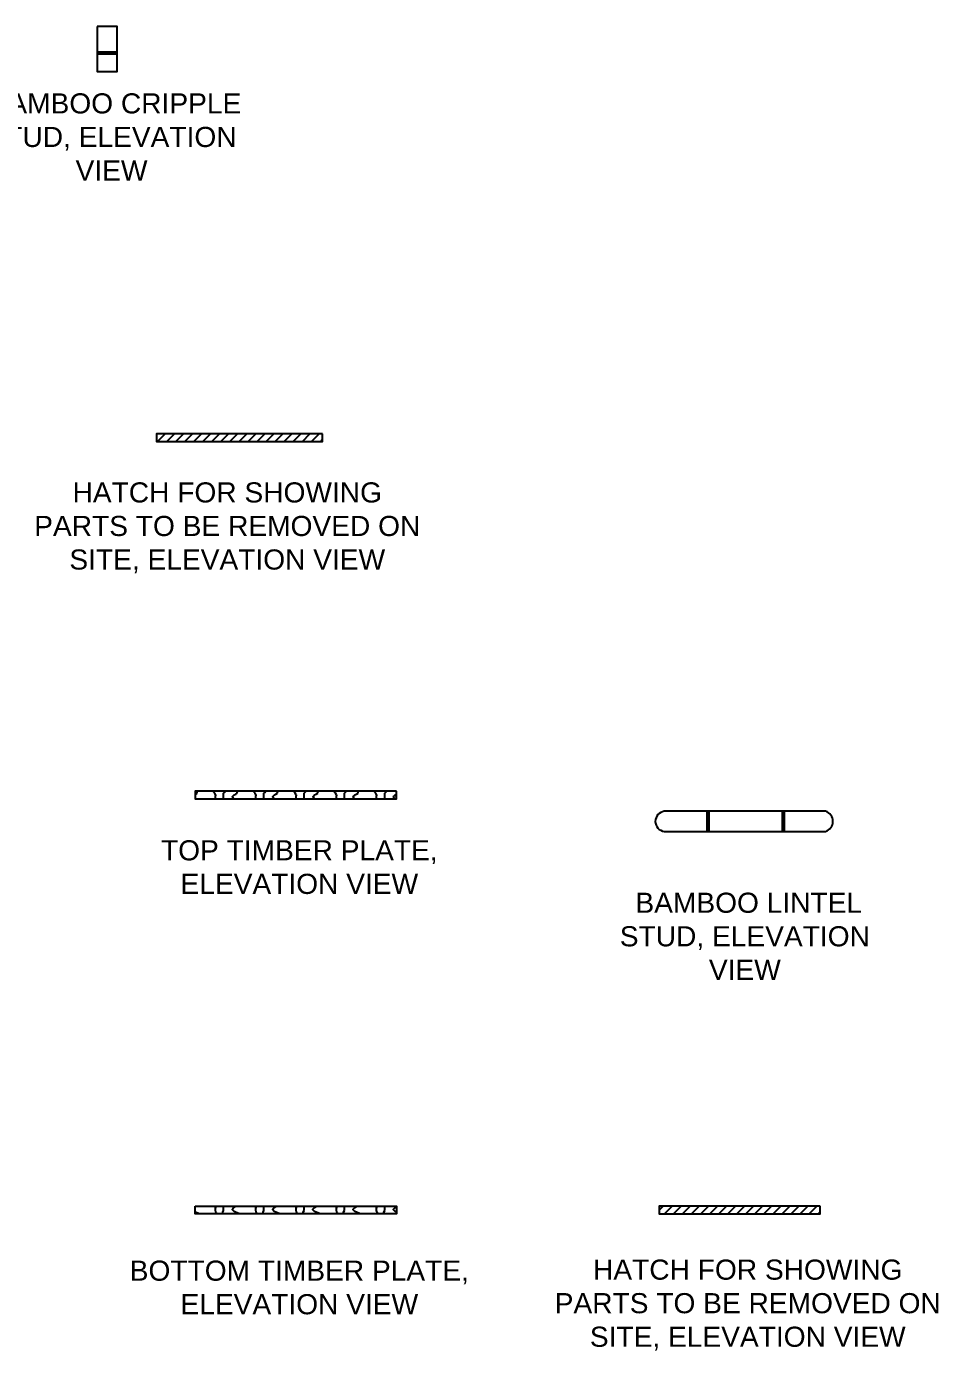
# Model space of a CAD drawing. Extents: x 6298 to 37851, y 8111 to 44134.
# Drawn here: x 14022 to 18550, y 16694 to 23273 of the extents above; entities that cross this region are included whole.
import ezdxf

# ---------------------------------------------------------------- set-up
doc = ezdxf.new("R2010")
doc.units = 0
doc.header["$MEASUREMENT"] = 0
for name, color, linetype in [('0-S1', 1, 'Continuous'), ('A-DIMENSIONS', 30, 'Continuous'), ('A-Hatch', 8, 'Continuous'), ('AR-Bamboo Stud', 2, 'Continuous'), ('AR-Timber Plate', 3, 'Continuous')]:
    doc.layers.add(name, color=color, linetype=linetype)
doc.styles.get("Standard").update_dxf_attribs({"font": 'arial.ttf'})

msp = doc.modelspace()

# ---------------------------------------------------------------- hatches: boundary and pattern name
at = {"layer": '0-S1'}
h = msp.add_hatch(dxfattribs=at)
h.set_pattern_fill('ANSI31', color=256, scale=10)
h.set_pattern_definition([(45, (1655.877, 56328.147), (-22.45064, 22.45064), [])])
h.paths.add_polyline_path([(15492.1, 21249.4), (14667.7, 21249.4), (14667.7, 21211.4), (15492.1, 21211.4)])
h = msp.add_hatch(dxfattribs=at)
h.set_pattern_fill('ANSI31', color=256, scale=10)
h.set_pattern_definition([(45, (3576.08, 33125.193), (-22.45064, 22.45064), [])])
h.paths.add_polyline_path([(17963.5, 17411.6), (17163.5, 17411.6), (17163.5, 17373.6), (17963.5, 17373.6)])
at = {"layer": 'A-Hatch'}
h = msp.add_hatch(dxfattribs=at)
h.set_pattern_fill('HWOD20E1', color=8, scale=4, pattern_type=2)
h.set_pattern_definition([(14.03624, (-166719.42, -30897), (2e-07, 200), [32.98484, -791.6363]), (14.03624, (-166519.42, -30897), (2e-07, 200), [32.98484, -791.6363]), (14.03624, (-166319.42, -30897), (2e-07, 200), [32.98484, -791.6363]), (14.03624, (-166119.42, -30897), (2e-07, 200), [32.98484, -791.6363]), (18.43495, (-166687.42, -30889), (3e-07, 200), [37.9473, -594.5082]), (18.43495, (-166487.42, -30889), (3e-07, 200), [37.9473, -594.5082]), (18.43495, (-166287.42, -30889), (3e-07, 200), [37.9473, -594.5082]), (21.80141, (-166651.42, -30877), (-5e-06, 200), [21.5407, -1055.4923]), (21.80141, (-166451.42, -30877), (-5e-06, 200), [21.5407, -1055.4923]), (21.80141, (-166251.42, -30877), (-5e-06, 200), [21.5407, -1055.4923]), (21.80141, (-166051.42, -30877), (-5e-06, 200), [21.5407, -1055.4923]), (21.80141, (-165851.42, -30877), (-5e-06, 200), [21.5407, -1055.4923]), (63.43495, (-166631.42, -30869.01), (-3e-06, 199.999995), [8.94427, -438.26932]), (90, (-166627.42, -30861), (-200, 1e-14), [8, -192]), (153.43495, (-166627.42, -30853), (1e-05, 200), [8.94427, -438.2693]), (153.43495, (-166427.42, -30853), (1e-05, 200), [8.94427, -438.2693]), (90, (-166635.42, -30849), (-200, 1e-14), [8, -192]), (45, (-166635.42, -30841.01), (1e-14, 200), [5.65685, -277.18585]), (45, (-166631.42, -30837.01), (1e-14, 200), [5.65685, -277.18585]), (90, (-166627.42, -30833), (-200, 1e-14), [4, -196]), (146.30994, (-166627.42, -30829), (-1e-05, 200), [14.4222, -706.68805]), (146.30994, (-166427.42, -30829), (-1e-05, 200), [14.4222, -706.68805]), (146.30994, (-166227.42, -30829), (-1e-05, 200), [14.4222, -706.68805]), (168.69008, (-166639.42, -30821), (-2e-05, 200), [20.3961, -999.4078]), (168.69008, (-166439.42, -30821), (-2e-05, 200), [20.3961, -999.4078]), (168.69008, (-166239.42, -30821), (-2e-05, 200), [20.3961, -999.4078]), (168.69008, (-166039.42, -30821), (-2e-05, 200), [20.3961, -999.4078]), (168.69008, (-165839.42, -30821), (-2e-05, 200), [20.3961, -999.4078]), (171.86989, (-166659.42, -30817), (2e-05, 200), [28.2843, -1385.9293]), (171.86989, (-166459.42, -30817), (2e-05, 200), [28.2843, -1385.9293]), (171.86989, (-166259.42, -30817), (2e-05, 200), [28.2843, -1385.9293]), (171.86989, (-166059.42, -30817), (2e-05, 200), [28.2843, -1385.9293]), (171.86989, (-165859.42, -30817), (2e-05, 200), [28.2843, -1385.9293]), (171.86989, (-165659.42, -30817), (2e-05, 200), [28.2843, -1385.9293]), (171.86989, (-165459.42, -30817), (2e-05, 200), [28.2843, -1385.9293]), (172.87498, (-166687.42, -30813), (-2e-06, 200), [32.249, -1580.2025]), (172.87498, (-166487.42, -30813), (-2e-06, 200), [32.249, -1580.2025]), (172.87498, (-166287.42, -30813), (-2e-06, 200), [32.249, -1580.2025]), (172.87498, (-166087.42, -30813), (-2e-06, 200), [32.249, -1580.2025]), (172.87498, (-165887.42, -30813), (-2e-06, 200), [32.249, -1580.2025]), (172.87498, (-165687.42, -30813), (-2e-06, 200), [32.249, -1580.2025]), (172.87498, (-165487.42, -30813), (-2e-06, 200), [32.249, -1580.2025]), (172.87498, (-165287.42, -30813), (-2e-06, 200), [32.249, -1580.2025]), (20.85446, (-166719.42, -30925), (-1e-06, 200), [89.889, -4404.5522]), (20.85446, (-166519.42, -30925), (-1e-06, 200), [89.889, -4404.5522]), (20.85446, (-166319.42, -30925), (-1e-06, 200), [89.889, -4404.5522]), (20.85446, (-166119.42, -30925), (-1e-06, 200), [89.889, -4404.5522]), (20.85446, (-165919.42, -30925), (-1e-06, 200), [89.889, -4404.5522]), (20.85446, (-165719.42, -30925), (-1e-06, 200), [89.889, -4404.5522]), (20.85446, (-165519.42, -30925), (-1e-06, 200), [89.889, -4404.5522]), (20.85446, (-165319.42, -30925), (-1e-06, 200), [89.889, -4404.5522]), (20.85446, (-165119.42, -30925), (-1e-06, 200), [89.889, -4404.5522]), (20.85446, (-164919.42, -30925), (-1e-06, 200), [89.889, -4404.5522]), (20.85446, (-164719.42, -30925), (-1e-06, 200), [89.889, -4404.5522]), (20.85446, (-164519.42, -30925), (-1e-06, 200), [89.889, -4404.5522]), (20.85446, (-164319.42, -30925), (-1e-06, 200), [89.889, -4404.5522]), (20.85446, (-164119.42, -30925), (-1e-06, 200), [89.889, -4404.5522]), (20.85446, (-163919.42, -30925), (-1e-06, 200), [89.889, -4404.5522]), (20.85446, (-163719.42, -30925), (-1e-06, 200), [89.889, -4404.5522]), (20.85446, (-163519.42, -30925), (-1e-06, 200), [89.889, -4404.5522]), (20.85446, (-163319.42, -30925), (-1e-06, 200), [89.889, -4404.5522]), (20.85446, (-163119.42, -30925), (-1e-06, 200), [89.889, -4404.5522]), (20.85446, (-162919.42, -30925), (-1e-06, 200), [89.889, -4404.5522]), (20.85446, (-162719.42, -30925), (-1e-06, 200), [89.889, -4404.5522]), (23.96249, (-166635.42, -30893), (-7e-06, 200), [39.3954, -1930.3761]), (23.96249, (-166435.42, -30893), (-7e-06, 200), [39.3954, -1930.3761]), (23.96249, (-166235.42, -30893), (-7e-06, 200), [39.3954, -1930.3761]), (23.96249, (-166035.42, -30893), (-7e-06, 200), [39.3954, -1930.3761]), (23.96249, (-165835.42, -30893), (-7e-06, 200), [39.3954, -1930.3761]), (23.96249, (-165635.42, -30893), (-7e-06, 200), [39.3954, -1930.3761]), (23.96249, (-165435.42, -30893), (-7e-06, 200), [39.3954, -1930.3761]), (23.96249, (-165235.42, -30893), (-7e-06, 200), [39.3954, -1930.3761]), (23.96249, (-165035.42, -30893), (-7e-06, 200), [39.3954, -1930.3761]), (63.43495, (-166599.42, -30877.01), (-3e-06, 199.999995), [8.94427, -438.26932]), (108.43495, (-166595.417, -30869.01), (-9e-06, 200.000005), [12.64911, -619.8064]), (108.43495, (-166599.417, -30857.01), (-9e-06, 200.000005), [12.64911, -619.8064]), (45, (-166603.42, -30845.01), (1e-14, 200), [16.97056, -265.87216]), (71.56505, (-166591.417, -30833.01), (6e-06, 200.000006), [12.64911, -619.8064]), (135, (-166587.42, -30821.01), (1e-14, 200), [11.3137, -271.529]), (143.1301, (-166595.42, -30813), (-5e-07, 200), [20, -980]), (143.1301, (-166395.42, -30813), (-5e-07, 200), [20, -980]), (143.1301, (-166195.42, -30813), (-5e-07, 200), [20, -980]), (143.1301, (-165995.42, -30813), (-5e-07, 200), [20, -980]), (170.53767, (-166611.42, -30801), (2e-05, 200), [24.331, -1192.2214]), (170.53767, (-166411.42, -30801), (2e-05, 200), [24.331, -1192.2214]), (170.53767, (-166211.42, -30801), (2e-05, 200), [24.331, -1192.2214]), (170.53767, (-166011.42, -30801), (2e-05, 200), [24.331, -1192.2214]), (170.53767, (-165811.42, -30801), (2e-05, 200), [24.331, -1192.2214]), (170.53767, (-165611.42, -30801), (2e-05, 200), [24.331, -1192.2214]), (161.56505, (-166635.42, -30797), (1e-05, 200), [37.9473, -594.5082]), (161.56505, (-166435.42, -30797), (1e-05, 200), [37.9473, -594.5082]), (161.56505, (-166235.42, -30797), (1e-05, 200), [37.9473, -594.5082]), (170.53767, (-166671.42, -30785), (2e-05, 200), [48.6621, -1167.8904]), (170.53767, (-166471.42, -30785), (2e-05, 200), [48.6621, -1167.8904]), (170.53767, (-166271.42, -30785), (2e-05, 200), [48.6621, -1167.8904]), (170.53767, (-166071.42, -30785), (2e-05, 200), [48.6621, -1167.8904]), (170.53767, (-165871.42, -30785), (2e-05, 200), [48.6621, -1167.8904]), (170.53767, (-165671.42, -30785), (2e-05, 200), [48.6621, -1167.8904]), (116.56505, (-166639.42, -30945.01), (-1e-05, 200.000006), [8.94427, -438.26932]), (135, (-166643.42, -30937.01), (1e-14, 200), [11.3137, -271.529]), (63.43495, (-166651.42, -30929.01), (-3e-06, 199.999995), [8.94427, -438.26932]), (33.69007, (-166647.42, -30921), (7e-06, 200), [28.8444, -692.2659]), (33.69007, (-166447.42, -30921), (7e-06, 200), [28.8444, -692.2659]), (33.69007, (-166247.42, -30921), (7e-06, 200), [28.8444, -692.2659]), (26.56505, (-166623.42, -30905), (4e-06, 200), [35.7771, -411.4365]), (26.56505, (-166423.42, -30905), (4e-06, 200), [35.7771, -411.4365]), (15.9454, (-166591.42, -30889), (-3e-07, 200), [29.1204, -1426.9015]), (15.9454, (-166391.42, -30889), (-3e-07, 200), [29.1204, -1426.9015]), (15.9454, (-166191.42, -30889), (-3e-07, 200), [29.1204, -1426.9015]), (15.9454, (-165991.42, -30889), (-3e-07, 200), [29.1204, -1426.9015]), (15.9454, (-165791.42, -30889), (-3e-07, 200), [29.1204, -1426.9015]), (15.9454, (-165591.42, -30889), (-3e-07, 200), [29.1204, -1426.9015]), (15.9454, (-165391.42, -30889), (-3e-07, 200), [29.1204, -1426.9015]), (8.1301, (-166563.42, -30881), (5e-07, 200), [28.2843, -1385.9293]), (8.1301, (-166363.42, -30881), (5e-07, 200), [28.2843, -1385.9293]), (8.1301, (-166163.42, -30881), (5e-07, 200), [28.2843, -1385.9293]), (8.1301, (-165963.42, -30881), (5e-07, 200), [28.2843, -1385.9293]), (8.1301, (-165763.42, -30881), (5e-07, 200), [28.2843, -1385.9293]), (8.1301, (-165563.42, -30881), (5e-07, 200), [28.2843, -1385.9293]), (8.1301, (-165363.42, -30881), (5e-07, 200), [28.2843, -1385.9293]), (14.03624, (-166535.42, -30877), (2e-07, 200), [16.4924, -808.1287]), (14.03624, (-166335.42, -30877), (2e-07, 200), [16.4924, -808.1287]), (14.03624, (-166135.42, -30877), (2e-07, 200), [16.4924, -808.1287]), (14.03624, (-165935.42, -30877), (2e-07, 200), [16.4924, -808.1287]), (270, (-166639.42, -30945), (200, 1e-14), [4, -196]), (164.74489, (-166519.42, -30809), (-4e-06, 200), [45.607, -2234.744]), (164.74489, (-166319.42, -30809), (-4e-06, 200), [45.607, -2234.744]), (164.74489, (-166119.42, -30809), (-4e-06, 200), [45.607, -2234.744]), (164.74489, (-165919.42, -30809), (-4e-06, 200), [45.607, -2234.744]), (164.74489, (-165719.42, -30809), (-4e-06, 200), [45.607, -2234.744]), (164.74489, (-165519.42, -30809), (-4e-06, 200), [45.607, -2234.744]), (164.74489, (-165319.42, -30809), (-4e-06, 200), [45.607, -2234.744]), (164.74489, (-165119.42, -30809), (-4e-06, 200), [45.607, -2234.744]), (164.74489, (-164919.42, -30809), (-4e-06, 200), [45.607, -2234.744]), (164.74489, (-164719.42, -30809), (-4e-06, 200), [45.607, -2234.744]), (164.74489, (-164519.42, -30809), (-4e-06, 200), [45.607, -2234.744]), (159.44395, (-166563.42, -30797), (-2e-05, 200), [34.176, -1674.6248]), (159.44395, (-166363.42, -30797), (-2e-05, 200), [34.176, -1674.6248]), (159.44395, (-166163.42, -30797), (-2e-05, 200), [34.176, -1674.6248]), (159.44395, (-165963.42, -30797), (-2e-05, 200), [34.176, -1674.6248]), (159.44395, (-165763.42, -30797), (-2e-05, 200), [34.176, -1674.6248]), (159.44395, (-165563.42, -30797), (-2e-05, 200), [34.176, -1674.6248]), (159.44395, (-165363.42, -30797), (-2e-05, 200), [34.176, -1674.6248]), (159.44395, (-165163.42, -30797), (-2e-05, 200), [34.176, -1674.6248]), (135, (-166595.42, -30785.01), (1e-14, 200), [11.3137, -271.529]), (90, (-166603.42, -30777), (-200, 1e-14), [8, -192]), (63.43495, (-166603.42, -30769.01), (-3e-06, 199.999995), [8.94427, -438.26932]), (90, (-166599.42, -30761), (-200, 1e-14), [8, -192]), (90, (-166599.42, -30753), (-200, 1e-14), [4, -196]), (9.46232, (-166719.42, -30873), (2e-06, 200), [24.331, -1192.2214]), (9.46232, (-166519.42, -30873), (2e-06, 200), [24.331, -1192.2214]), (9.46232, (-166319.42, -30873), (2e-06, 200), [24.331, -1192.2214]), (9.46232, (-166119.42, -30873), (2e-06, 200), [24.331, -1192.2214]), (9.46232, (-165919.42, -30873), (2e-06, 200), [24.331, -1192.2214]), (9.46232, (-165719.42, -30873), (2e-06, 200), [24.331, -1192.2214]), (21.80141, (-166695.42, -30869), (-5e-06, 200), [21.5407, -1055.4923]), (21.80141, (-166495.42, -30869), (-5e-06, 200), [21.5407, -1055.4923]), (21.80141, (-166295.42, -30869), (-5e-06, 200), [21.5407, -1055.4923]), (21.80141, (-166095.42, -30869), (-5e-06, 200), [21.5407, -1055.4923]), (21.80141, (-165895.42, -30869), (-5e-06, 200), [21.5407, -1055.4923]), (45, (-166675.42, -30861.01), (1e-14, 200), [11.3137, -271.529]), (108.43495, (-166667.417, -30853.01), (-9e-06, 200.000005), [12.64911, -619.8064]), (153.43495, (-166671.42, -30841), (1e-05, 200), [17.88854, -429.32504]), (153.43495, (-166471.42, -30841), (1e-05, 200), [17.88854, -429.32504]), (165.96376, (-166687.42, -30833), (5e-06, 200), [16.4924, -808.1287]), (165.96376, (-166487.42, -30833), (5e-06, 200), [16.4924, -808.1287]), (165.96376, (-166287.42, -30833), (5e-06, 200), [16.4924, -808.1287]), (165.96376, (-166087.42, -30833), (5e-06, 200), [16.4924, -808.1287]), (165.96376, (-166703.42, -30829), (5e-06, 200), [16.4924, -808.1287]), (165.96376, (-166503.42, -30829), (5e-06, 200), [16.4924, -808.1287]), (165.96376, (-166303.42, -30829), (5e-06, 200), [16.4924, -808.1287]), (165.96376, (-166103.42, -30829), (5e-06, 200), [16.4924, -808.1287]), (158.19859, (-166519.42, -30777), (-2e-05, 200), [21.5407, -1055.4923]), (158.19859, (-166319.42, -30777), (-2e-05, 200), [21.5407, -1055.4923]), (158.19859, (-166119.42, -30777), (-2e-05, 200), [21.5407, -1055.4923]), (158.19859, (-165919.42, -30777), (-2e-05, 200), [21.5407, -1055.4923]), (158.19859, (-165719.42, -30777), (-2e-05, 200), [21.5407, -1055.4923]), (153.43495, (-166539.42, -30769), (1e-05, 200), [8.94427, -438.2693]), (153.43495, (-166339.42, -30769), (1e-05, 200), [8.94427, -438.2693]), (135, (-166547.42, -30765.01), (1e-14, 200), [11.3137, -271.529]), (90, (-166555.42, -30757), (-200, 1e-14), [4, -196]), (45, (-166555.42, -30753.01), (1e-14, 200), [5.65685, -277.18585]), (165.96376, (-166519.42, -30825), (5e-06, 200), [32.98484, -791.6363]), (165.96376, (-166319.42, -30825), (5e-06, 200), [32.98484, -791.6363]), (165.96376, (-166119.42, -30825), (5e-06, 200), [32.98484, -791.6363]), (165.96376, (-165919.42, -30825), (5e-06, 200), [32.98484, -791.6363]), (161.56505, (-166551.42, -30817), (1e-05, 200), [25.2982, -607.1573]), (161.56505, (-166351.42, -30817), (1e-05, 200), [25.2982, -607.1573]), (161.56505, (-166151.42, -30817), (1e-05, 200), [25.2982, -607.1573]), (149.03624, (-166575.42, -30809), (1e-05, 200), [23.3238, -1142.8666]), (149.03624, (-166375.42, -30809), (1e-05, 200), [23.3238, -1142.8666]), (149.03624, (-166175.42, -30809), (1e-05, 200), [23.3238, -1142.8666]), (149.03624, (-165975.42, -30809), (1e-05, 200), [23.3238, -1142.8666]), (149.03624, (-165775.42, -30809), (1e-05, 200), [23.3238, -1142.8666]), (153.43495, (-166595.42, -30797), (1e-05, 200), [26.8328, -420.38077]), (153.43495, (-166395.42, -30797), (1e-05, 200), [26.8328, -420.38077]), (135, (-166619.42, -30785.01), (1e-14, 200), [11.3137, -271.529]), (153.43495, (-166627.42, -30777), (1e-05, 200), [8.94427, -438.2693]), (153.43495, (-166427.42, -30777), (1e-05, 200), [8.94427, -438.2693]), (108.43495, (-166635.417, -30773.01), (-9e-06, 200.000005), [12.64911, -619.8064]), (90, (-166639.42, -30761), (-200, 1e-14), [12, -188]), (195.94539, (-166519.42, -30897), (2e-05, 200), [29.1204, -1426.9015]), (195.94539, (-166319.42, -30897), (2e-05, 200), [29.1204, -1426.9015]), (195.94539, (-166119.42, -30897), (2e-05, 200), [29.1204, -1426.9015]), (195.94539, (-165919.42, -30897), (2e-05, 200), [29.1204, -1426.9015]), (195.94539, (-165719.42, -30897), (2e-05, 200), [29.1204, -1426.9015]), (195.94539, (-165519.42, -30897), (2e-05, 200), [29.1204, -1426.9015]), (195.94539, (-165319.42, -30897), (2e-05, 200), [29.1204, -1426.9015]), (206.56506, (-166547.42, -30905), (-3e-05, 200), [8.94427, -438.2693]), (206.56506, (-166347.42, -30905), (-3e-05, 200), [8.94427, -438.2693]), (180, (-166519.42, -30925), (-2e-14, -200), [8, -192]), (90, (-166599.42, -30949), (-200, 1e-14), [12, -188]), (45, (-166599.42, -30937.01), (1e-14, 200), [5.65685, -277.18585]), (45, (-166595.42, -30933.01), (1e-14, 200), [11.3137, -271.529]), (0, (-166587.42, -30925), (0, 200), [12, -188]), (18.43495, (-166575.42, -30925), (3e-07, 200), [12.6491, -619.8064]), (18.43495, (-166375.42, -30925), (3e-07, 200), [12.6491, -619.8064]), (18.43495, (-166175.42, -30925), (3e-07, 200), [12.6491, -619.8064]), (90, (-166563.42, -30921), (-200, 1e-14), [8, -192]), (26.56505, (-166563.42, -30913), (4e-06, 200), [8.94427, -438.2693]), (26.56505, (-166363.42, -30913), (4e-06, 200), [8.94427, -438.2693]), (45, (-166551.42, -30949.01), (1e-14, 200), [5.65685, -277.18585]), (26.56505, (-166547.42, -30945), (4e-06, 200), [8.94427, -438.2693]), (26.56505, (-166347.42, -30945), (4e-06, 200), [8.94427, -438.2693]), (26.56505, (-166539.42, -30941), (4e-06, 200), [8.94427, -438.2693]), (26.56505, (-166339.42, -30941), (4e-06, 200), [8.94427, -438.2693]), (90, (-166531.42, -30937), (-200, 1e-14), [4, -196]), (90, (-166531.42, -30933), (-200, 1e-14), [4, -196]), (45, (-166531.42, -30929.01), (1e-14, 200), [5.65685, -277.18585])])
h.paths.add_polyline_path([(14859.3, 19435.6), (15859.3, 19435.7), (15859.3, 19473.5), (14859.3, 19473.7)])
h = msp.add_hatch(dxfattribs=at)
h.set_pattern_fill('HWOD20E1', color=8, scale=4, pattern_type=2)
h.set_pattern_definition([(14.03624, (-166719.54, -32946.97), (2e-07, 200), [32.98484, -791.6363]), (14.03624, (-166519.54, -32946.97), (2e-07, 200), [32.98484, -791.6363]), (14.03624, (-166319.54, -32946.97), (2e-07, 200), [32.98484, -791.6363]), (14.03624, (-166119.54, -32946.97), (2e-07, 200), [32.98484, -791.6363]), (18.43495, (-166687.54, -32938.97), (3e-07, 200), [37.9473, -594.5082]), (18.43495, (-166487.54, -32938.97), (3e-07, 200), [37.9473, -594.5082]), (18.43495, (-166287.54, -32938.97), (3e-07, 200), [37.9473, -594.5082]), (21.80141, (-166651.54, -32926.97), (-5e-06, 200), [21.5407, -1055.4923]), (21.80141, (-166451.54, -32926.97), (-5e-06, 200), [21.5407, -1055.4923]), (21.80141, (-166251.54, -32926.97), (-5e-06, 200), [21.5407, -1055.4923]), (21.80141, (-166051.54, -32926.97), (-5e-06, 200), [21.5407, -1055.4923]), (21.80141, (-165851.54, -32926.97), (-5e-06, 200), [21.5407, -1055.4923]), (63.43495, (-166631.54, -32918.97), (-3e-06, 199.999995), [8.94427, -438.26932]), (90, (-166627.54, -32910.97), (-200, 1e-14), [8, -192]), (153.43495, (-166627.54, -32902.97), (1e-05, 200), [8.94427, -438.2693]), (153.43495, (-166427.54, -32902.97), (1e-05, 200), [8.94427, -438.2693]), (90, (-166635.54, -32898.97), (-200, 1e-14), [8, -192]), (45, (-166635.54, -32890.97), (1e-14, 200), [5.65685, -277.18585]), (45, (-166631.54, -32886.97), (1e-14, 200), [5.65685, -277.18585]), (90, (-166627.54, -32882.97), (-200, 1e-14), [4, -196]), (146.30994, (-166627.54, -32878.97), (-1e-05, 200), [14.4222, -706.68805]), (146.30994, (-166427.54, -32878.97), (-1e-05, 200), [14.4222, -706.68805]), (146.30994, (-166227.54, -32878.97), (-1e-05, 200), [14.4222, -706.68805]), (168.69008, (-166639.54, -32870.97), (-2e-05, 200), [20.3961, -999.4078]), (168.69008, (-166439.54, -32870.97), (-2e-05, 200), [20.3961, -999.4078]), (168.69008, (-166239.54, -32870.97), (-2e-05, 200), [20.3961, -999.4078]), (168.69008, (-166039.54, -32870.97), (-2e-05, 200), [20.3961, -999.4078]), (168.69008, (-165839.54, -32870.97), (-2e-05, 200), [20.3961, -999.4078]), (171.86989, (-166659.54, -32866.97), (2e-05, 200), [28.2843, -1385.9293]), (171.86989, (-166459.54, -32866.97), (2e-05, 200), [28.2843, -1385.9293]), (171.86989, (-166259.54, -32866.97), (2e-05, 200), [28.2843, -1385.9293]), (171.86989, (-166059.54, -32866.97), (2e-05, 200), [28.2843, -1385.9293]), (171.86989, (-165859.54, -32866.97), (2e-05, 200), [28.2843, -1385.9293]), (171.86989, (-165659.54, -32866.97), (2e-05, 200), [28.2843, -1385.9293]), (171.86989, (-165459.54, -32866.97), (2e-05, 200), [28.2843, -1385.9293]), (172.87498, (-166687.54, -32862.97), (-2e-06, 200), [32.249, -1580.2025]), (172.87498, (-166487.54, -32862.97), (-2e-06, 200), [32.249, -1580.2025]), (172.87498, (-166287.54, -32862.97), (-2e-06, 200), [32.249, -1580.2025]), (172.87498, (-166087.54, -32862.97), (-2e-06, 200), [32.249, -1580.2025]), (172.87498, (-165887.54, -32862.97), (-2e-06, 200), [32.249, -1580.2025]), (172.87498, (-165687.54, -32862.97), (-2e-06, 200), [32.249, -1580.2025]), (172.87498, (-165487.54, -32862.97), (-2e-06, 200), [32.249, -1580.2025]), (172.87498, (-165287.54, -32862.97), (-2e-06, 200), [32.249, -1580.2025]), (20.85446, (-166719.54, -32974.97), (-1e-06, 200), [89.889, -4404.5522]), (20.85446, (-166519.54, -32974.97), (-1e-06, 200), [89.889, -4404.5522]), (20.85446, (-166319.54, -32974.97), (-1e-06, 200), [89.889, -4404.5522]), (20.85446, (-166119.54, -32974.97), (-1e-06, 200), [89.889, -4404.5522]), (20.85446, (-165919.54, -32974.97), (-1e-06, 200), [89.889, -4404.5522]), (20.85446, (-165719.54, -32974.97), (-1e-06, 200), [89.889, -4404.5522]), (20.85446, (-165519.54, -32974.97), (-1e-06, 200), [89.889, -4404.5522]), (20.85446, (-165319.54, -32974.97), (-1e-06, 200), [89.889, -4404.5522]), (20.85446, (-165119.54, -32974.97), (-1e-06, 200), [89.889, -4404.5522]), (20.85446, (-164919.54, -32974.97), (-1e-06, 200), [89.889, -4404.5522]), (20.85446, (-164719.54, -32974.97), (-1e-06, 200), [89.889, -4404.5522]), (20.85446, (-164519.54, -32974.97), (-1e-06, 200), [89.889, -4404.5522]), (20.85446, (-164319.54, -32974.97), (-1e-06, 200), [89.889, -4404.5522]), (20.85446, (-164119.54, -32974.97), (-1e-06, 200), [89.889, -4404.5522]), (20.85446, (-163919.54, -32974.97), (-1e-06, 200), [89.889, -4404.5522]), (20.85446, (-163719.54, -32974.97), (-1e-06, 200), [89.889, -4404.5522]), (20.85446, (-163519.54, -32974.97), (-1e-06, 200), [89.889, -4404.5522]), (20.85446, (-163319.54, -32974.97), (-1e-06, 200), [89.889, -4404.5522]), (20.85446, (-163119.54, -32974.97), (-1e-06, 200), [89.889, -4404.5522]), (20.85446, (-162919.54, -32974.97), (-1e-06, 200), [89.889, -4404.5522]), (20.85446, (-162719.54, -32974.97), (-1e-06, 200), [89.889, -4404.5522]), (23.96249, (-166635.54, -32942.97), (-7e-06, 200), [39.3954, -1930.3761]), (23.96249, (-166435.54, -32942.97), (-7e-06, 200), [39.3954, -1930.3761]), (23.96249, (-166235.54, -32942.97), (-7e-06, 200), [39.3954, -1930.3761]), (23.96249, (-166035.54, -32942.97), (-7e-06, 200), [39.3954, -1930.3761]), (23.96249, (-165835.54, -32942.97), (-7e-06, 200), [39.3954, -1930.3761]), (23.96249, (-165635.54, -32942.97), (-7e-06, 200), [39.3954, -1930.3761]), (23.96249, (-165435.54, -32942.97), (-7e-06, 200), [39.3954, -1930.3761]), (23.96249, (-165235.54, -32942.97), (-7e-06, 200), [39.3954, -1930.3761]), (23.96249, (-165035.54, -32942.97), (-7e-06, 200), [39.3954, -1930.3761]), (63.43495, (-166599.54, -32926.97), (-3e-06, 199.999995), [8.94427, -438.26932]), (108.43495, (-166595.54, -32918.97), (-9e-06, 200.000005), [12.64911, -619.8064]), (108.43495, (-166599.54, -32906.97), (-9e-06, 200.000005), [12.64911, -619.8064]), (45, (-166603.54, -32894.97), (1e-14, 200), [16.97056, -265.87216]), (71.56505, (-166591.54, -32882.97), (6e-06, 200.000006), [12.64911, -619.8064]), (135, (-166587.54, -32870.97), (1e-14, 200), [11.3137, -271.529]), (143.1301, (-166595.54, -32862.97), (-5e-07, 200), [20, -980]), (143.1301, (-166395.54, -32862.97), (-5e-07, 200), [20, -980]), (143.1301, (-166195.54, -32862.97), (-5e-07, 200), [20, -980]), (143.1301, (-165995.54, -32862.97), (-5e-07, 200), [20, -980]), (170.53767, (-166611.54, -32850.97), (2e-05, 200), [24.331, -1192.2214]), (170.53767, (-166411.54, -32850.97), (2e-05, 200), [24.331, -1192.2214]), (170.53767, (-166211.54, -32850.97), (2e-05, 200), [24.331, -1192.2214]), (170.53767, (-166011.54, -32850.97), (2e-05, 200), [24.331, -1192.2214]), (170.53767, (-165811.54, -32850.97), (2e-05, 200), [24.331, -1192.2214]), (170.53767, (-165611.54, -32850.97), (2e-05, 200), [24.331, -1192.2214]), (161.56505, (-166635.54, -32846.97), (1e-05, 200), [37.9473, -594.5082]), (161.56505, (-166435.54, -32846.97), (1e-05, 200), [37.9473, -594.5082]), (161.56505, (-166235.54, -32846.97), (1e-05, 200), [37.9473, -594.5082]), (170.53767, (-166671.54, -32834.97), (2e-05, 200), [48.6621, -1167.8904]), (170.53767, (-166471.54, -32834.97), (2e-05, 200), [48.6621, -1167.8904]), (170.53767, (-166271.54, -32834.97), (2e-05, 200), [48.6621, -1167.8904]), (170.53767, (-166071.54, -32834.97), (2e-05, 200), [48.6621, -1167.8904]), (170.53767, (-165871.54, -32834.97), (2e-05, 200), [48.6621, -1167.8904]), (170.53767, (-165671.54, -32834.97), (2e-05, 200), [48.6621, -1167.8904]), (116.56505, (-166639.54, -32994.97), (-1e-05, 200.000006), [8.94427, -438.26932]), (135, (-166643.54, -32986.97), (1e-14, 200), [11.3137, -271.529]), (63.43495, (-166651.54, -32978.97), (-3e-06, 199.999995), [8.94427, -438.26932]), (33.69007, (-166647.54, -32970.97), (7e-06, 200), [28.8444, -692.2659]), (33.69007, (-166447.54, -32970.97), (7e-06, 200), [28.8444, -692.2659]), (33.69007, (-166247.54, -32970.97), (7e-06, 200), [28.8444, -692.2659]), (26.56505, (-166623.54, -32954.97), (4e-06, 200), [35.7771, -411.4365]), (26.56505, (-166423.54, -32954.97), (4e-06, 200), [35.7771, -411.4365]), (15.9454, (-166591.54, -32938.97), (-3e-07, 200), [29.1204, -1426.9015]), (15.9454, (-166391.54, -32938.97), (-3e-07, 200), [29.1204, -1426.9015]), (15.9454, (-166191.54, -32938.97), (-3e-07, 200), [29.1204, -1426.9015]), (15.9454, (-165991.54, -32938.97), (-3e-07, 200), [29.1204, -1426.9015]), (15.9454, (-165791.54, -32938.97), (-3e-07, 200), [29.1204, -1426.9015]), (15.9454, (-165591.54, -32938.97), (-3e-07, 200), [29.1204, -1426.9015]), (15.9454, (-165391.54, -32938.97), (-3e-07, 200), [29.1204, -1426.9015]), (8.1301, (-166563.54, -32930.97), (5e-07, 200), [28.2843, -1385.9293]), (8.1301, (-166363.54, -32930.97), (5e-07, 200), [28.2843, -1385.9293]), (8.1301, (-166163.54, -32930.97), (5e-07, 200), [28.2843, -1385.9293]), (8.1301, (-165963.54, -32930.97), (5e-07, 200), [28.2843, -1385.9293]), (8.1301, (-165763.54, -32930.97), (5e-07, 200), [28.2843, -1385.9293]), (8.1301, (-165563.54, -32930.97), (5e-07, 200), [28.2843, -1385.9293]), (8.1301, (-165363.54, -32930.97), (5e-07, 200), [28.2843, -1385.9293]), (14.03624, (-166535.54, -32926.97), (2e-07, 200), [16.4924, -808.1287]), (14.03624, (-166335.54, -32926.97), (2e-07, 200), [16.4924, -808.1287]), (14.03624, (-166135.54, -32926.97), (2e-07, 200), [16.4924, -808.1287]), (14.03624, (-165935.54, -32926.97), (2e-07, 200), [16.4924, -808.1287]), (270, (-166639.54, -32994.97), (200, 1e-14), [4, -196]), (164.74489, (-166519.54, -32858.97), (-4e-06, 200), [45.607, -2234.744]), (164.74489, (-166319.54, -32858.97), (-4e-06, 200), [45.607, -2234.744]), (164.74489, (-166119.54, -32858.97), (-4e-06, 200), [45.607, -2234.744]), (164.74489, (-165919.54, -32858.97), (-4e-06, 200), [45.607, -2234.744]), (164.74489, (-165719.54, -32858.97), (-4e-06, 200), [45.607, -2234.744]), (164.74489, (-165519.54, -32858.97), (-4e-06, 200), [45.607, -2234.744]), (164.74489, (-165319.54, -32858.97), (-4e-06, 200), [45.607, -2234.744]), (164.74489, (-165119.54, -32858.97), (-4e-06, 200), [45.607, -2234.744]), (164.74489, (-164919.54, -32858.97), (-4e-06, 200), [45.607, -2234.744]), (164.74489, (-164719.54, -32858.97), (-4e-06, 200), [45.607, -2234.744]), (164.74489, (-164519.54, -32858.97), (-4e-06, 200), [45.607, -2234.744]), (159.44395, (-166563.54, -32846.97), (-2e-05, 200), [34.176, -1674.6248]), (159.44395, (-166363.54, -32846.97), (-2e-05, 200), [34.176, -1674.6248]), (159.44395, (-166163.54, -32846.97), (-2e-05, 200), [34.176, -1674.6248]), (159.44395, (-165963.54, -32846.97), (-2e-05, 200), [34.176, -1674.6248]), (159.44395, (-165763.54, -32846.97), (-2e-05, 200), [34.176, -1674.6248]), (159.44395, (-165563.54, -32846.97), (-2e-05, 200), [34.176, -1674.6248]), (159.44395, (-165363.54, -32846.97), (-2e-05, 200), [34.176, -1674.6248]), (159.44395, (-165163.54, -32846.97), (-2e-05, 200), [34.176, -1674.6248]), (135, (-166595.54, -32834.97), (1e-14, 200), [11.3137, -271.529]), (90, (-166603.54, -32826.97), (-200, 1e-14), [8, -192]), (63.43495, (-166603.54, -32818.97), (-3e-06, 199.999995), [8.94427, -438.26932]), (90, (-166599.54, -32810.97), (-200, 1e-14), [8, -192]), (90, (-166599.54, -32802.97), (-200, 1e-14), [4, -196]), (9.46232, (-166719.54, -32922.97), (2e-06, 200), [24.331, -1192.2214]), (9.46232, (-166519.54, -32922.97), (2e-06, 200), [24.331, -1192.2214]), (9.46232, (-166319.54, -32922.97), (2e-06, 200), [24.331, -1192.2214]), (9.46232, (-166119.54, -32922.97), (2e-06, 200), [24.331, -1192.2214]), (9.46232, (-165919.54, -32922.97), (2e-06, 200), [24.331, -1192.2214]), (9.46232, (-165719.54, -32922.97), (2e-06, 200), [24.331, -1192.2214]), (21.80141, (-166695.54, -32918.97), (-5e-06, 200), [21.5407, -1055.4923]), (21.80141, (-166495.54, -32918.97), (-5e-06, 200), [21.5407, -1055.4923]), (21.80141, (-166295.54, -32918.97), (-5e-06, 200), [21.5407, -1055.4923]), (21.80141, (-166095.54, -32918.97), (-5e-06, 200), [21.5407, -1055.4923]), (21.80141, (-165895.54, -32918.97), (-5e-06, 200), [21.5407, -1055.4923]), (45, (-166675.54, -32910.97), (1e-14, 200), [11.3137, -271.529]), (108.43495, (-166667.54, -32902.97), (-9e-06, 200.000005), [12.64911, -619.8064]), (153.43495, (-166671.54, -32890.97), (1e-05, 200), [17.88854, -429.32504]), (153.43495, (-166471.54, -32890.97), (1e-05, 200), [17.88854, -429.32504]), (165.96376, (-166687.54, -32882.97), (5e-06, 200), [16.4924, -808.1287]), (165.96376, (-166487.54, -32882.97), (5e-06, 200), [16.4924, -808.1287]), (165.96376, (-166287.54, -32882.97), (5e-06, 200), [16.4924, -808.1287]), (165.96376, (-166087.54, -32882.97), (5e-06, 200), [16.4924, -808.1287]), (165.96376, (-166703.54, -32878.97), (5e-06, 200), [16.4924, -808.1287]), (165.96376, (-166503.54, -32878.97), (5e-06, 200), [16.4924, -808.1287]), (165.96376, (-166303.54, -32878.97), (5e-06, 200), [16.4924, -808.1287]), (165.96376, (-166103.54, -32878.97), (5e-06, 200), [16.4924, -808.1287]), (158.19859, (-166519.54, -32826.97), (-2e-05, 200), [21.5407, -1055.4923]), (158.19859, (-166319.54, -32826.97), (-2e-05, 200), [21.5407, -1055.4923]), (158.19859, (-166119.54, -32826.97), (-2e-05, 200), [21.5407, -1055.4923]), (158.19859, (-165919.54, -32826.97), (-2e-05, 200), [21.5407, -1055.4923]), (158.19859, (-165719.54, -32826.97), (-2e-05, 200), [21.5407, -1055.4923]), (153.43495, (-166539.54, -32818.97), (1e-05, 200), [8.94427, -438.2693]), (153.43495, (-166339.54, -32818.97), (1e-05, 200), [8.94427, -438.2693]), (135, (-166547.54, -32814.97), (1e-14, 200), [11.3137, -271.529]), (90, (-166555.54, -32806.97), (-200, 1e-14), [4, -196]), (45, (-166555.54, -32802.97), (1e-14, 200), [5.65685, -277.18585]), (165.96376, (-166519.54, -32874.97), (5e-06, 200), [32.98484, -791.6363]), (165.96376, (-166319.54, -32874.97), (5e-06, 200), [32.98484, -791.6363]), (165.96376, (-166119.54, -32874.97), (5e-06, 200), [32.98484, -791.6363]), (165.96376, (-165919.54, -32874.97), (5e-06, 200), [32.98484, -791.6363]), (161.56505, (-166551.54, -32866.97), (1e-05, 200), [25.2982, -607.1573]), (161.56505, (-166351.54, -32866.97), (1e-05, 200), [25.2982, -607.1573]), (161.56505, (-166151.54, -32866.97), (1e-05, 200), [25.2982, -607.1573]), (149.03624, (-166575.54, -32858.97), (1e-05, 200), [23.3238, -1142.8666]), (149.03624, (-166375.54, -32858.97), (1e-05, 200), [23.3238, -1142.8666]), (149.03624, (-166175.54, -32858.97), (1e-05, 200), [23.3238, -1142.8666]), (149.03624, (-165975.54, -32858.97), (1e-05, 200), [23.3238, -1142.8666]), (149.03624, (-165775.54, -32858.97), (1e-05, 200), [23.3238, -1142.8666]), (153.43495, (-166595.54, -32846.97), (1e-05, 200), [26.8328, -420.38077]), (153.43495, (-166395.54, -32846.97), (1e-05, 200), [26.8328, -420.38077]), (135, (-166619.54, -32834.97), (1e-14, 200), [11.3137, -271.529]), (153.43495, (-166627.54, -32826.97), (1e-05, 200), [8.94427, -438.2693]), (153.43495, (-166427.54, -32826.97), (1e-05, 200), [8.94427, -438.2693]), (108.43495, (-166635.54, -32822.97), (-9e-06, 200.000005), [12.64911, -619.8064]), (90, (-166639.54, -32810.97), (-200, 1e-14), [12, -188]), (195.94539, (-166519.54, -32946.97), (2e-05, 200), [29.1204, -1426.9015]), (195.94539, (-166319.54, -32946.97), (2e-05, 200), [29.1204, -1426.9015]), (195.94539, (-166119.54, -32946.97), (2e-05, 200), [29.1204, -1426.9015]), (195.94539, (-165919.54, -32946.97), (2e-05, 200), [29.1204, -1426.9015]), (195.94539, (-165719.54, -32946.97), (2e-05, 200), [29.1204, -1426.9015]), (195.94539, (-165519.54, -32946.97), (2e-05, 200), [29.1204, -1426.9015]), (195.94539, (-165319.54, -32946.97), (2e-05, 200), [29.1204, -1426.9015]), (206.56506, (-166547.54, -32954.97), (-3e-05, 200), [8.94427, -438.2693]), (206.56506, (-166347.54, -32954.97), (-3e-05, 200), [8.94427, -438.2693]), (180, (-166519.54, -32974.97), (-2e-14, -200), [8, -192]), (90, (-166599.54, -32998.97), (-200, 1e-14), [12, -188]), (45, (-166599.54, -32986.97), (1e-14, 200), [5.65685, -277.18585]), (45, (-166595.54, -32982.97), (1e-14, 200), [11.3137, -271.529]), (0, (-166587.54, -32974.97), (0, 200), [12, -188]), (18.43495, (-166575.54, -32974.97), (3e-07, 200), [12.6491, -619.8064]), (18.43495, (-166375.54, -32974.97), (3e-07, 200), [12.6491, -619.8064]), (18.43495, (-166175.54, -32974.97), (3e-07, 200), [12.6491, -619.8064]), (90, (-166563.54, -32970.97), (-200, 1e-14), [8, -192]), (26.56505, (-166563.54, -32962.97), (4e-06, 200), [8.94427, -438.2693]), (26.56505, (-166363.54, -32962.97), (4e-06, 200), [8.94427, -438.2693]), (45, (-166551.54, -32998.97), (1e-14, 200), [5.65685, -277.18585]), (26.56505, (-166547.54, -32994.97), (4e-06, 200), [8.94427, -438.2693]), (26.56505, (-166347.54, -32994.97), (4e-06, 200), [8.94427, -438.2693]), (26.56505, (-166539.54, -32990.97), (4e-06, 200), [8.94427, -438.2693]), (26.56505, (-166339.54, -32990.97), (4e-06, 200), [8.94427, -438.2693]), (90, (-166531.54, -32986.97), (-200, 1e-14), [4, -196]), (90, (-166531.54, -32982.97), (-200, 1e-14), [4, -196]), (45, (-166531.54, -32978.97), (1e-14, 200), [5.65685, -277.18585])])
h.paths.add_polyline_path([(14859.2, 17373.5), (15859.2, 17373.7), (15859.2, 17411.6), (14859.2, 17411.7)])

# ---------------------------------------------------------------- linework, layer by layer
at = {"color": 1}
msp.add_lwpolyline([(17988.8, 19373.5), (17188.8, 19373.5, 0.889826), (17188.8, 19273.5), (17988.8, 19273.5, 0.745513), (17988.8, 19373.5)], format="xyb", dxfattribs=at)
at = {"layer": '0-S1', "linetype": 'Continuous'}
for p, q in [((14372.6, 23147.8), (14472.6, 23147.8)), ((14372.6, 23137.8), (14472.6, 23137.8)), ((17399.3, 19373.5), (17399.3, 19273.5)), ((17409.3, 19373.5), (17409.3, 19273.5)), ((17774.3, 19373.5), (17774.3, 19273.5)), ((17784.3, 19373.5), (17784.3, 19273.5))]:
    msp.add_line(p, q, dxfattribs=at)
at = {"layer": '0-S1'}
for points in [[(15492.1, 21249.4), (14668.1, 21249.4), (14668.1, 21211.4), (15492.1, 21211.4)], [(17963.5, 17411.6), (17163.5, 17411.6), (17163.5, 17373.6), (17963.5, 17373.6)]]:
    msp.add_lwpolyline(points, close=True, dxfattribs=at)
at = {"layer": 'AR-Bamboo Stud'}
msp.add_lwpolyline([(14372.6, 23273.3), (14372.6, 23049.3), (14472.6, 23049.3), (14472.6, 23273.3)], close=True, dxfattribs=at)
msp.add_lwpolyline([(17988.8, 19273.5, 0.74532), (17988.8, 19373.5), (17188.8, 19373.5, 0.88978), (17188.8, 19273.5)], format="xyb", close=True, dxfattribs=at)
at = {"layer": 'AR-Timber Plate'}
for points in [[(15859.3, 19473.6), (14859.3, 19473.6), (14859.3, 19435.7), (15859.3, 19435.6)], [(14859.2, 17411.6), (15859.2, 17411.6), (15859.2, 17373.6), (14859.2, 17373.6)]]:
    msp.add_lwpolyline(points, close=True, dxfattribs=at)

# ---------------------------------------------------------------- texts
at = {"layer": 'A-DIMENSIONS', "char_height": 100, "attachment_point": 2}
for s, width, insert in [('\\pxt13; BAMBOO CRIPPLE STUD, ELEVATION VIEW', 1343.853, (14444.4, 22941.2)), ('HATCH FOR SHOWING PARTS TO BE REMOVED ON SITE, ELEVATION VIEW', 1967.921, (15018.9, 21008.1)), ('TOP TIMBER PLATE, ELEVATION VIEW', 1931.329, (15376.7, 19229.7)), ('\\pxt13; BAMBOO LINTEL STUD, ELEVATION VIEW', 1343.853, (17588.8, 18969.2)), ('BOTTOM TIMBER PLATE, ELEVATION VIEW', 1931.329, (15376.7, 17141)), ('HATCH FOR SHOWING PARTS TO BE REMOVED ON SITE, ELEVATION VIEW', 1967.921, (17603.2, 17146.1))]:
    msp.add_mtext_dynamic_manual_height_columns(s, width=width, gutter_width=1, heights=[0], dxfattribs=dict(at, insert=insert))

doc.saveas('drawing.dxf')
